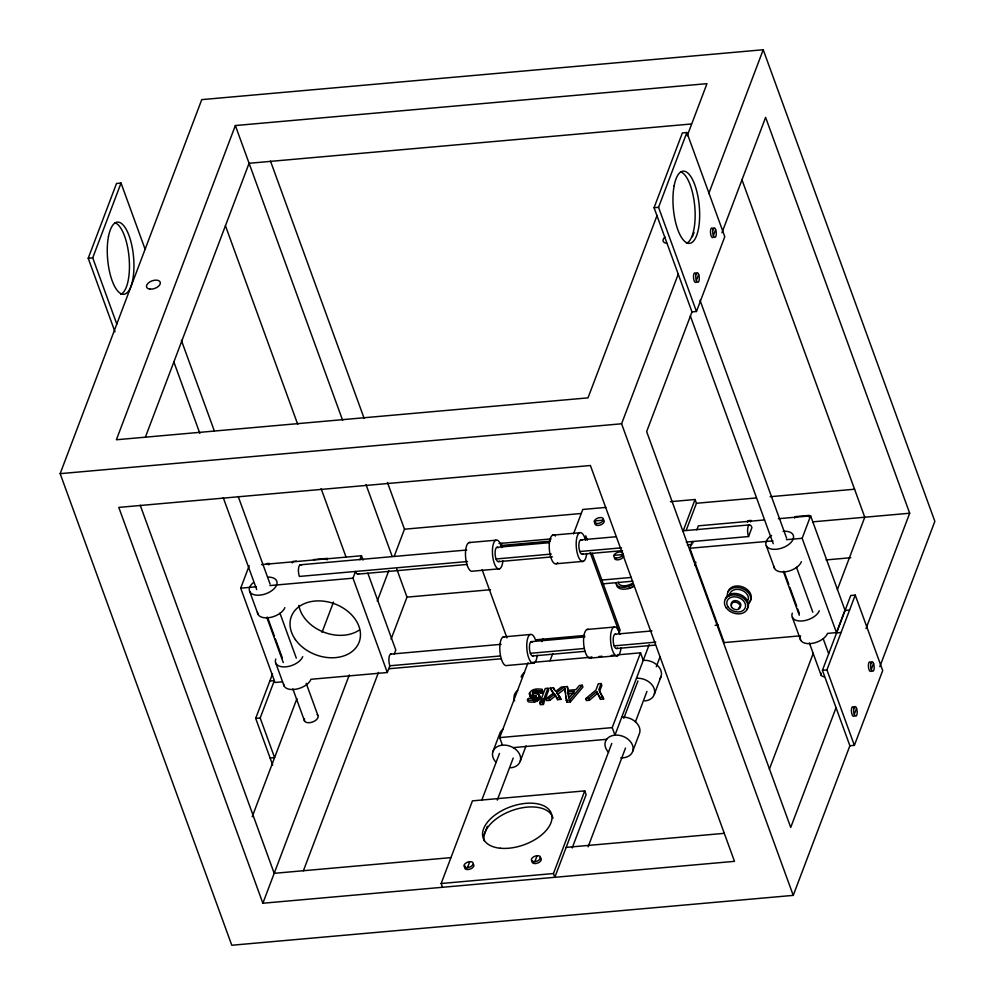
<?xml version="1.0" encoding="UTF-8"?>
<svg xmlns="http://www.w3.org/2000/svg" width="995" height="995" viewBox="0 0 995 995"><rect width="100%" height="100%" fill="white"/><g stroke="black" fill="none" stroke-linecap="round" stroke-linejoin="round"><path stroke-width="1.49" d="M532.375 692.371L532.536 693.291L538.307 694.174L539.464 695.48C538.332 700.418 531.429 700.704 527.437 699.895C528.046 695.704 534.514 701.226 536.454 696.923L536.293 695.978L530.609 695.157L529.352 693.913C530.571 688.727 537.773 688.391 542.039 689.398L542.723 691.289C542.101 695.679 536.23 690.095 533.569 693.49L533.059 694.261L532.885 691.612C535.546 688.204 541.417 693.801 542.039 689.398M527.437 699.895L528.121 701.786C532.126 702.594 539.016 702.296 540.148 697.371L539.153 694.721M536.977 697.856L530.397 696.55L529.527 692.868M114.997 331.857L88.219 258.252L116.527 183.466L121.029 183.055L145.108 249.248M116.788 324.034L92.709 257.854L121.029 183.055M849.892 745.752L854.382 745.354L882.702 670.568L855.24 595.11L850.737 595.507L822.43 670.307L849.892 745.752L793.239 895.376L231.785 945.25L60.148 473.657L201.761 99.624L763.215 49.75L934.852 521.343L879.854 666.613M687.234 135.78L706.972 83.655L235.355 125.544L116.39 439.753L588.008 397.863L657.086 215.417M145.469 436.942L249.086 163.279L691.314 123.989M282.518 681.811L275.03 682.483L240.703 588.157L249.198 565.72M268.824 564.899L269.384 563.406L266.312 563.68M292.281 562.946L292.853 561.441L296.348 561.13M272.667 765.043L255.69 718.39L272.506 673.976M270.105 758.003L274.595 757.605L260.18 717.992L274.346 680.592L269.844 680.99M327.056 559.849L327.629 558.357L313.512 559.613M252.208 816.733L296.933 698.627M322.032 632.335L333.499 602.05M283.587 683.963A14.49 8.059 -20 0 0 295.876 689.224A14.49 8.059 -20 0 0 310.962 679.286L387.316 672.508L352.989 578.182L355.538 571.453A7.251 2.599 84.9 0 0 358.785 573.593M359.954 559.787L361.483 555.745L261.498 564.625M262.867 903.236L118.791 507.4L590.408 465.511L734.484 861.347L262.867 903.236L349.295 674.946M377.254 601.104L388.771 570.695M394.231 556.267L404.48 529.203L387.465 482.451M303.388 870.799L378.486 672.433M391.097 639.126L406.992 597.137L396.744 568.978M387.316 672.508L389.866 665.779A7.251 2.599 84.9 0 1 389.008 657.77A7.251 2.599 84.9 0 1 391.309 654.113M394.281 654.101L395.811 650.071L367.827 573.157M501.99 543.27L501.144 545.509L550.285 541.143M691.973 311.895L654.063 207.719L682.371 132.932L686.873 132.522L724.783 236.698L696.463 311.497L691.973 311.895L646.65 431.594L790.726 827.442L836.049 707.731M696.463 311.497L658.553 207.321L686.873 132.522M442.526 887.279L441.158 883.51L472.451 800.863L584.737 790.888L586.117 794.657L554.824 877.304L553.444 873.535L584.737 790.888M573.518 533.917L582.771 509.465L605.843 507.413M492.836 751.847L499.627 733.9A14.49 10.858 20.7 0 1 503.047 729.323M502.438 745.155L499.689 737.606L528.009 662.819M793.239 895.376L621.589 423.783L678.242 274.16M692.396 236.773L694.037 232.457M708.763 193.565L763.215 49.75M481.891 799.868L499.49 753.402M541.815 641.601L542.922 638.69M584.911 538.071L585.769 535.832L587.348 540.185M467.463 867.652L469.727 861.67M484.08 834.979L487.376 826.26M497.276 800.129L513.221 758.016M550.048 660.742L552.797 653.479M696.376 280.466L698.639 274.483M713.365 235.591L715.629 229.609M539.638 702.831L540.347 700.977L543.419 700.704L544.103 702.582L543.394 704.448L540.322 704.721L539.638 702.831L542.71 702.557L543.419 700.704M541.889 701.052L541.205 699.174L545.248 688.503L547.947 688.254L548.631 690.144L544.588 700.816L543.904 698.925L547.947 688.254M520.285 761.1L526.044 745.902M721.935 232.768L765.615 117.398L909.691 513.233L866.011 628.616M585.707 698.652L595.93 690.082L598.306 683.789L601.154 683.528L598.841 689.622L603.666 699L600.507 699.286L596.689 691.612L588.729 698.378L585.707 698.652L586.403 700.542L589.413 700.269L597.373 693.49M534.837 861.67L537.101 855.688M683.08 531.131L695.057 499.49L670.456 501.679M686.189 530.335L696.438 503.271L695.057 499.49M649.163 644.685L614.96 735.156L612.211 727.619L640.531 652.819L617.41 654.872M572.2 847.964L611.776 743.427M623.79 718.34L637.944 680.941M799.022 635.942L724.186 642.583L689.858 548.27L692.408 541.529A7.251 2.599 84.9 0 0 692.993 542.847M696.823 529.862L698.353 525.833L764.496 519.95M588.12 846.782L625.507 748.053M635.407 721.91L646.949 691.425M656.29 666.737L660.145 656.576M694.771 565.098L695.878 562.187M632.808 751.101L639.598 733.153A14.49 10.858 20.7 0 0 621.751 717.208M654.324 694.261L661.128 676.314M747.506 522.188L748.066 520.696L751.138 520.422L750.566 521.915M748.551 536.541L751.946 527.574A7.251 2.599 84.9 0 0 748.19 526.405A7.251 2.599 84.9 0 0 748.551 536.541L686.239 542.088M794.694 518.121L795.266 516.629L809.37 515.373L808.811 516.865M841.073 632.509L836.584 632.907L802.144 538.295L810.639 515.858L778.339 518.718M769.384 769.172L813.238 653.329M837.367 589.625L864.767 517.226L741.959 179.809M844.966 610.171L836.472 632.609L827.492 633.405A14.49 8.059 -20 0 1 810.614 643.578A14.49 8.059 -20 0 1 800.54 635.805M854.382 745.354L826.92 669.909L855.24 595.11M854.295 714.335L856.558 708.34M871.284 669.448L873.548 663.466M566.167 700.38L569.662 700.07L582.249 685.207L582.933 687.097L570.346 701.96L566.851 702.271L564.352 686.799L556.777 692.582L560.944 699.361L557.623 699.659L554.601 694.124L549.128 698.465L546.056 698.739L546.74 700.629L549.812 700.356L555.285 696.002M557.474 694.473L565.036 688.689L565.645 693.216M546.056 698.739L553.581 692.993L550.098 688.067L553.407 687.769L555.77 691.463L561.292 687.072L567.349 686.538L568.319 690.953M654.063 207.719L658.553 207.321M88.219 258.252L92.709 257.854M60.148 473.657L621.589 423.783M404.48 529.203L581.08 513.507M696.438 503.271L756.324 497.948M770.142 496.716L854.605 489.217M594.388 520.945L603.368 520.149M468.931 542.586L495.871 540.198M552.698 535.148L579.65 532.76M498.992 543.531L551.13 538.904M300.154 564.812L466.779 550.011M496.816 547.337L549.029 542.71M580.582 539.899L616.191 536.74M682.757 530.832L749.31 524.912M812.567 521.865L909.691 513.233M467.563 561.503L299.395 576.441A7.251 2.599 84.9 0 1 298.662 567.647A7.251 2.599 84.9 0 1 301.535 565.235M496.045 558.979L551.329 554.066M579.824 551.529L621.465 547.835M358.175 574.115L467.128 564.439M498.682 561.628L552.436 556.864M582.448 554.19L622.547 550.633M687.334 544.874L691.96 544.464M240.703 588.157L256.424 586.764M269.894 585.57L352.989 578.182M689.858 548.27L772.953 540.882M786.423 539.688L802.144 538.295M614.077 555.334L622.895 554.551M499.614 568.779L472.662 571.167A14.49 5.199 84.9 0 1 465.598 557.113A14.49 5.199 84.9 0 1 470.287 542.536M556.441 563.73L583.381 561.342M406.992 597.137L490.498 589.724M826.037 559.924L850.775 557.722M602.137 580.023L631.365 577.423M601.975 583.928L632.745 581.204M503.259 636.912L530.211 634.511M587.025 629.474L613.977 627.074M849.568 610.072L845.078 610.47L810.639 515.858M584.612 635.469L535.472 639.835A14.49 5.199 84.9 0 0 527.512 638.914A14.49 5.199 84.9 0 0 529.999 660.655A14.49 5.199 84.9 0 0 537.25 655.27M390.625 654.138L501.119 644.325M531.143 641.663L584.886 636.887M614.91 634.225L651.924 630.929M715.156 625.32L718.241 625.047M389.866 665.779L500.361 655.966M530.372 653.292L584.127 648.516M614.151 645.854L655.792 642.161M388.809 668.764L501.43 658.752M533.009 655.954L585.222 651.315M616.776 648.516L655.481 645.071M532.636 662.409L591.204 657.21M598.915 656.513L602 656.24M611.241 655.419L614.325 655.145M533.942 663.093L506.99 665.493A14.49 5.199 84.9 0 1 499.925 651.426A14.49 5.199 84.9 0 1 504.614 636.85M590.769 658.043L617.721 655.655M582.249 685.207L579.376 685.468L575.943 689.61L567.784 690.343L567.349 686.538M255.69 718.39L260.18 717.992M567.958 691.886L574.538 691.301L568.717 698.291L567.958 691.886L569.103 697.619M822.43 670.307L826.92 669.909M568.642 693.764L573.904 693.304M541.205 699.174L543.904 698.925M554.601 694.124L556.939 697.769L560.26 697.483L560.944 699.361M596.689 691.612L599.823 697.395L602.982 697.122M499.689 737.606L612.211 727.619M513.171 747.618L606.639 739.322M450.785 857.64L274.197 873.324L140.22 505.236M566.143 847.392L724.31 833.337M441.158 883.51L553.444 873.535M556.777 692.582L560.26 697.483M553.394 693.652L550.098 688.067M603.666 699L599.525 691.513L601.838 685.418L601.154 683.528M540.148 697.371L538.307 694.174M700.007 300.229L786.61 538.183M823.275 638.914L828.586 653.516M796.46 567.262L812.828 612.236M784.048 571.354L788.799 584.413M789.856 587.324L796.721 606.179M797.779 609.089L799.358 613.442M690.356 315.975L773.239 543.705M783.339 571.441L799.283 615.246M809.37 642.981L821.062 675.095M766.324 545.807L774.558 568.443M792.406 617.497L800.652 640.133M640.531 652.819L643.28 660.369A14.49 10.858 20.7 0 1 658.267 666.252A14.49 10.858 20.7 0 1 659.834 678.839M592.1 553.245L620.096 630.146L619.238 632.385L590.197 552.586M599.823 697.395L600.507 699.286M588.729 698.378L589.413 700.269M569.662 700.07L570.346 701.96M553.407 687.769L554.091 689.659M556.939 697.769L557.623 699.659M549.128 698.465L549.812 700.356M541.131 691.425L541.964 693.304M540.472 691.102L541.156 692.993M539.402 690.754L540.098 692.644M542.71 702.557L543.394 704.448M538.034 690.518L538.718 692.396M539.302 696.438L539.986 698.328M536.38 690.505L537.064 692.396M538.942 697.134L539.626 699.025M538.394 697.781L539.091 699.672M534.962 690.729L535.658 692.619M537.673 698.378L538.37 700.269M535.696 695.741L536.38 697.619M536.778 698.938L537.462 700.816M533.78 691.077L534.464 692.968M534.75 695.592L535.434 697.47M532.885 691.612L533.569 693.49M535.745 699.41L536.429 701.301M533.482 695.505L534.166 697.383M534.613 699.783L535.31 701.674M532.014 695.405L532.698 697.296M533.395 700.057L534.091 701.948M530.609 695.157L531.293 697.035M529.713 694.659L530.397 696.55M529.352 693.913L530.037 695.791M482.115 569.675L506.94 637.87M270.503 161.115L364.083 418.186M235.355 125.544L342.653 420.35M366.036 484.615L392.092 556.193M361.483 555.745L363.063 560.098M225.43 225.691L297.729 424.343M321.124 488.607L346.111 557.262M181.351 340.278L214.286 430.785M238.203 496.48L270.08 584.065M306.211 683.329L317.902 715.455M279.931 613.131L296.299 658.118M267.506 617.236L274.371 636.103M275.428 639.001L282.294 657.869M173.826 361.857L199.858 433.385M223.241 497.624L256.71 589.587M266.809 617.323L283.276 662.583M292.841 688.863L304.532 720.977M249.782 591.689L258.028 614.325M275.876 663.366L284.122 686.003M566.043 696.239L566.851 702.271M666.563 243.253A7.251 4.03 -20 0 1 664.958 237.034M824.37 676.824A7.251 4.03 -20 0 1 821.012 672.931M317.181 714.621A7.251 4.03 -20 0 1 312.231 722.134A7.251 4.03 -20 0 1 304.482 718.813M521.144 677.06A14.49 10.858 20.7 0 1 524.576 672.483M608.604 752.344A14.49 10.858 20.7 0 1 611.962 735.74A14.49 10.858 20.7 0 1 632.422 744.957A14.49 10.858 20.7 0 1 620.793 757.829M496.095 762.344A14.49 10.858 20.7 0 1 498.744 745.976A14.49 10.858 20.7 0 1 519.29 753.65A14.49 10.858 20.7 0 1 510.684 767.792M636.477 678.316A14.49 10.858 20.7 0 1 654.076 688.44A14.49 10.858 20.7 0 1 644.723 700.953M514.602 700.828A14.49 10.858 20.7 0 1 517.773 690.43M819.258 610.768A14.49 8.059 -20 0 1 802.38 620.942A14.49 8.059 -20 0 1 792.306 613.169M302.716 656.65A14.49 8.059 -20 0 1 285.851 666.824A14.49 8.059 -20 0 1 275.777 659.051M284.868 607.609A14.49 8.059 -20 0 1 269.782 617.547A14.49 8.059 -20 0 1 257.494 612.286M267.717 577.125A14.49 8.059 -20 0 1 275.491 587.075A14.49 8.059 -20 0 1 255.018 594.948A14.49 8.059 -20 0 1 253.19 582.709M801.398 561.727A14.49 8.059 -20 0 1 786.324 571.665A14.49 8.059 -20 0 1 774.035 566.404M783.09 531.318A14.49 8.059 -20 0 1 792.02 541.193A14.49 8.059 -20 0 1 770.603 548.842A14.49 8.059 -20 0 1 771.548 535.434M359.493 629.91A36.23 27.151 20.7 0 1 323.139 631.912A36.23 27.151 20.7 0 1 298.848 605.42M583.07 553.68A7.251 2.599 84.9 0 1 578.916 547.163A7.251 2.599 84.9 0 1 581.963 540.335M617.397 647.994A7.251 2.599 84.9 0 1 613.343 642.422A7.251 2.599 84.9 0 1 615.594 634.188M586.689 553.506A14.49 5.199 84.9 0 1 579.165 558.394A14.49 5.199 84.9 0 1 577.299 535.994A14.49 5.199 84.9 0 1 585.582 540.173M621.017 647.832A14.49 5.199 84.9 0 1 613.492 652.708A14.49 5.199 84.9 0 1 611.626 630.308A14.49 5.199 84.9 0 1 619.91 634.499M533.619 655.431A7.251 2.599 84.9 0 1 529.477 648.927A7.251 2.599 84.9 0 1 532.512 642.086M592 657.011A14.49 5.199 84.9 0 1 583.891 645.867A14.49 5.199 84.9 0 1 588.381 629.412M557.673 562.697A14.49 5.199 84.9 0 1 549.364 549.675A14.49 5.199 84.9 0 1 555.446 536.006M499.291 561.118A7.251 2.599 84.9 0 1 495.149 554.601A7.251 2.599 84.9 0 1 498.184 547.772M502.91 560.944A14.49 5.199 84.9 0 1 495.386 565.832A14.49 5.199 84.9 0 1 493.532 543.432A14.49 5.199 84.9 0 1 501.803 547.623M602.796 519.639A4.826 2.687 -20 0 1 603.157 523.333A4.826 2.687 -20 0 1 596.963 525.372A4.826 2.687 -20 0 1 595.52 522.039M623.728 555.67A4.826 2.687 -20 0 1 619.164 559.625A4.826 2.687 -20 0 1 614.462 557.996M473.259 864.157A4.826 2.687 -20 0 1 469.341 869.344A4.826 2.687 -20 0 1 465.237 866.16M539.875 857.777A4.826 2.687 -20 0 1 537.922 862.963A4.826 2.687 -20 0 1 532.163 860.961M484.267 840.912A36.23 20.161 -20 0 1 513.594 809.98A36.23 20.161 -20 0 1 553.009 818.213M632.198 583.431A9.664 5.373 -20 0 1 618.181 582.087M634.064 586.242A12.077 6.716 -20 0 1 616.552 584.55M633.38 584.351A12.077 6.716 -20 0 1 615.868 582.672M632.82 586.577A4.826 2.687 -20 0 1 631.875 587.261M630.768 587.821A4.826 2.687 -20 0 1 628.367 588.418M731.686 604.798A4.826 3.619 20.7 0 1 734.422 600.681A4.826 3.619 20.7 0 1 740.367 603.356A4.826 3.619 20.7 0 1 738.663 607.945M728.141 591.577A12.077 9.054 20.7 0 1 743.688 587.336A12.077 9.054 20.7 0 1 749.944 601.39M729.621 595.744A9.664 7.239 20.7 0 1 739.907 589.649A9.664 7.239 20.7 0 1 748.165 599.997M727.27 595.445A12.077 9.054 20.7 0 1 743.116 588.829A12.077 9.054 20.7 0 1 747.593 604.587M725.305 599.052A12.077 9.054 20.7 0 1 740.852 594.811A12.077 9.054 20.7 0 1 747.108 608.865M871.197 671.078A4.826 1.729 84.9 0 1 868.436 666.737A4.826 1.729 84.9 0 1 870.463 662.185M854.207 715.952A4.826 1.729 84.9 0 1 851.446 711.612A4.826 1.729 84.9 0 1 853.474 707.059M696.301 282.095A4.826 1.729 84.9 0 1 693.527 277.754A4.826 1.729 84.9 0 1 695.555 273.19M713.291 237.22A4.826 1.729 84.9 0 1 710.517 232.867A4.826 1.729 84.9 0 1 712.544 228.315M680.53 171.774A36.23 13.01 84.9 0 1 694.808 207.072A36.23 13.01 84.9 0 1 686.475 243.377M114.835 222.706A36.23 13.01 84.9 0 1 129.114 258.003A36.23 13.01 84.9 0 1 120.781 294.309M150.021 289.135A7.251 4.03 -20 0 0 160.357 282.903A7.251 4.03 -20 0 0 149.847 281.896A7.251 4.03 -20 0 0 150.021 289.135M295.366 639.549A36.23 27.151 20.7 0 0 356.334 647.223A36.23 27.151 20.7 0 0 324.009 601.229A36.23 27.151 20.7 0 0 295.366 639.549M500.336 848.237A36.23 20.161 -20 0 0 552.001 817.094A36.23 20.161 -20 0 0 499.453 812.044A36.23 20.161 -20 0 0 500.336 848.237M466.332 867.665A4.826 2.687 -20 0 0 473.222 863.511A4.826 2.687 -20 0 0 466.22 862.827A4.826 2.687 -20 0 0 466.332 867.665M533.706 861.67A4.826 2.687 -20 0 0 540.596 857.528A4.826 2.687 -20 0 0 533.594 856.844A4.826 2.687 -20 0 0 533.706 861.67M596.627 523.532A4.826 2.687 -20 0 0 603.517 519.39A4.826 2.687 -20 0 0 596.502 518.706A4.826 2.687 -20 0 0 596.627 523.532M616.154 557.946A4.826 2.687 -20 0 0 623.044 553.792A4.826 2.687 -20 0 0 616.029 553.12A4.826 2.687 -20 0 0 616.154 557.946M728.216 607.124A9.664 7.239 20.7 0 0 744.471 609.176A9.664 7.239 20.7 0 0 735.852 596.9A9.664 7.239 20.7 0 0 728.216 607.124M726.226 607.808A12.077 9.054 20.7 0 0 746.548 610.358A12.077 9.054 20.7 0 0 735.765 595.035A12.077 9.054 20.7 0 0 726.226 607.808M731.623 607.261A4.826 3.619 20.7 0 0 739.758 608.281A4.826 3.619 20.7 0 0 735.442 602.149A4.826 3.619 20.7 0 0 731.623 607.261M870.799 663.59A4.826 1.729 84.9 0 0 872.59 671.239A4.826 1.729 84.9 0 0 873.859 664.548A4.826 1.729 84.9 0 0 870.799 663.59M853.809 708.465A4.826 1.729 84.9 0 0 855.588 716.126A4.826 1.729 84.9 0 0 856.869 709.423A4.826 1.729 84.9 0 0 853.809 708.465M712.88 229.733A4.826 1.729 84.9 0 0 714.671 237.382A4.826 1.729 84.9 0 0 715.952 230.678A4.826 1.729 84.9 0 0 712.88 229.733M695.891 274.608A4.826 1.729 84.9 0 0 697.682 282.257A4.826 1.729 84.9 0 0 698.963 275.553A4.826 1.729 84.9 0 0 695.891 274.608M674.15 185.729A36.23 13.01 84.9 0 0 687.57 243.128A36.23 13.01 84.9 0 0 697.172 192.906A36.23 13.01 84.9 0 0 674.15 185.729M108.455 236.661A36.23 13.01 84.9 0 0 121.875 294.06A36.23 13.01 84.9 0 0 131.464 243.837A36.23 13.01 84.9 0 0 108.455 236.661"/></g></svg>
